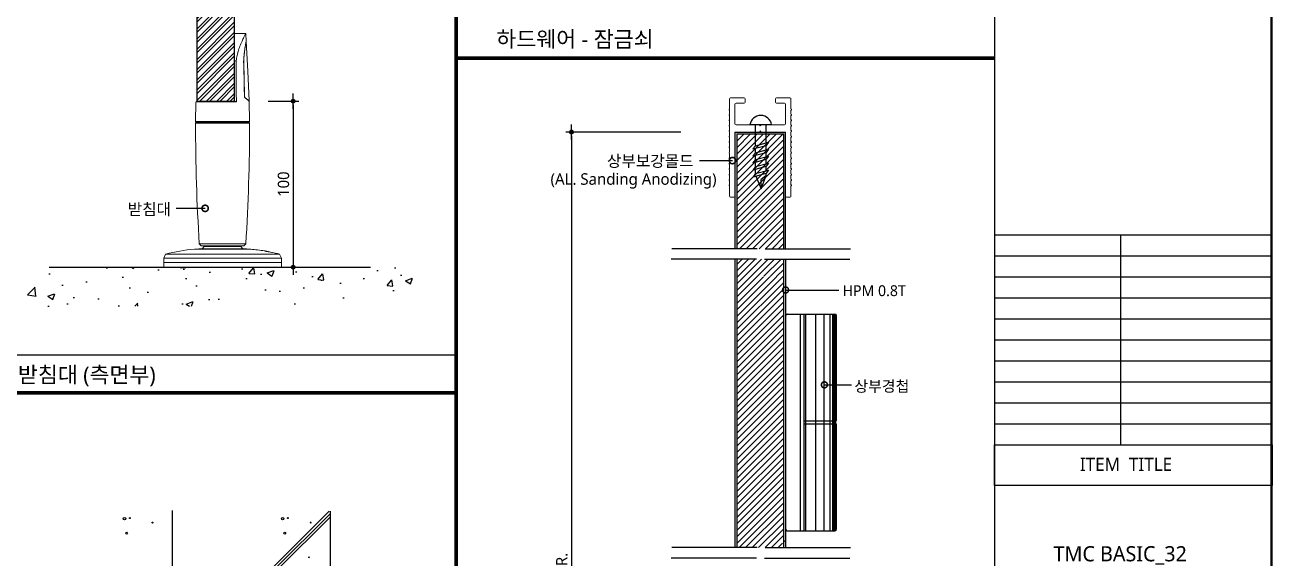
# Model space of a CAD drawing. Extents: x -256 to 8104, y -176 to 5714.
# Drawn here: x 4694 to 7984, y 2333 to 3740 of the extents above; entities that cross this region are included whole.
import ezdxf
from ezdxf.enums import TextEntityAlignment as Align

# ---------------------------------------------------------------- set-up
doc = ezdxf.new("R2010")
doc.units = 0
doc.header["$LTSCALE"] = 30
doc.linetypes.add('CEN', pattern=[62, 60, -1, 0, -1])
doc.linetypes.add('HIDDEN2', pattern=[4.7625, 3.175, -1.5875])
doc.layers.get('0').update_dxf_attribs({"linetype": 'CONTINUOUS'})
doc.layers.get('DEFPOINTS').update_dxf_attribs({"linetype": 'CONTINUOUS'})
for name, color, linetype in [('C', 2, 'CONTINUOUS'), ('curior-0Line', 252, 'CONTINUOUS'), ('DIM', 7, 'CONTINUOUS'), ('FIN', 5, 'CONTINUOUS'), ('HAT', 8, 'CONTINUOUS'), ('TIT', 3, 'CONTINUOUS'), ('기타', 1, 'CONTINUOUS'), ('문자', 3, 'CONTINUOUS'), ('부자재', 4, 'CONTINUOUS'), ('상부보강몰드', 4, 'HIDDEN2'), ('중심선', 1, 'CEN'), ('치수', 1, 'CONTINUOUS'), ('판넬', 2, 'CONTINUOUS'), ('해치', 8, 'CONTINUOUS')]:
    doc.layers.add(name, color=color, linetype=linetype)
doc.styles.add('돋움', font='malgun.ttf')
doc.dimstyles.new('10', dxfattribs={"dimscale": 10, "dimtxt": 3, "dimasz": 1, "dimexe": 1.5, "dimexo": 2, "dimgap": 1, "dimtad": 1, "dimdec": 0, "dimlunit": 6, "dimtxsty": '돋움', "dimblk": 'DIMDOT', "dimcen": -1, "dimdle": 1.5, "dimclrt": 3, "dimazin": 3, "dimtfac": 1, "dimtdec": 0, "dimtix": 1, "dimtmove": 2, "dimatfit": 3, "dimldrblk": 'DIMDOT', "dimarcsym": 0})
pattern_1 = [(45, (110955.914, -6822.053), (-8.55643, 8.55643), [])]

# ---------------------------------------------------------------- blocks, each defined once
blk = doc.blocks.new('DIMDOT')
at = {"linetype": 'Continuous'}
blk.add_line((-2, 0), (2, 0), dxfattribs=at)
for radius in [0.5, 0.25]:
    blk.add_circle((0, 0), radius, dxfattribs=at)
blk = doc.blocks.new('*D871')
at = {"layer": 'DEFPOINTS', "color": 0}
for p in [(124918.1, -3329), (124609.4, -5632.3), (124918.1, -5632.3)]:
    blk.add_point(p, dxfattribs=at)
at = {"layer": 'DIM', "color": 0, "lineweight": -2, "ltscale": 10}
for p, q in [((124898.1, -3329), (124594.4, -3329)), ((124609.4, -3339), (124609.4, -5622.3)), ((124898.1, -5632.3), (124594.4, -5632.3))]:
    blk.add_line(p, q, dxfattribs=at)
at = {"layer": 'DIM', "color": 0, "lineweight": -2, "xscale": 10, "yscale": 10, "zscale": 10}
for p, rotation in [((124609.4, -3329), 90), ((124609.4, -5632.3), 270)]:
    blk.add_blockref('DIMDOT', p, dxfattribs=dict(at, rotation=rotation))
at = {"layer": 'DIM', "color": 3, "insert": (124584.1, -4480.6), "char_height": 30, "attachment_point": 5, "rotation": 90, "style": '돋움'}
blk.add_mtext('VAR.', dxfattribs=at)
blk = doc.blocks.new('A$C13EB2441')
for p, q in [((0.837, 7.375), (0.837, 14.115)), ((0.837, 6.74), (0.837, 0))]:
    blk.add_line(p, q)
blk = doc.blocks.new('_DOTSMALL')
at = {"color": 0, "linetype": 'ByBlock', "const_width": 0.5}
blk.add_lwpolyline([(-0.0625, 0, 1), (0.0625, 0, 1)], format="xyb", close=True, dxfattribs=at)
blk = doc.blocks.new('A$C63EC304E')
at = {"layer": '치수', "color": 1, "xscale": 2.5, "yscale": 2.5, "zscale": 2.5, "rotation": 234.3098741996962}
blk.add_blockref('_DOTSMALL', (0.31, 0.31), dxfattribs=at)
blk = doc.blocks.new('A$C2BC9653E')
at = {"layer": '치수', "xscale": 0.3333333333333333, "yscale": 0.3333333333333333, "zscale": 0.3333333333333333}
blk.add_blockref('A$C63EC304E', (0, 0), dxfattribs=at)
blk = doc.blocks.new('A$C7FC71301')
at = {"layer": '치수', "rotation": 180}
blk.add_blockref('A$C2BC9653E', (0.208, 0.208), dxfattribs=at)
blk = doc.blocks.new('A$C4A20372B')
at = {"layer": '치수'}
blk.add_blockref('A$C7FC71301', (0, 0), dxfattribs=at)
blk = doc.blocks.new('A$C566469F5')
at = {"layer": '치수'}
blk.add_blockref('A$C4A20372B', (0, 0), dxfattribs=at)
blk = doc.blocks.new('A$C7E317CD4')
at = {"layer": '해치', "xscale": 2, "yscale": 2, "zscale": 2}
blk.add_blockref('A$C566469F5', (0, 0), dxfattribs=at)
blk = doc.blocks.new('A$C601D7F27')
at = {"layer": '치수'}
blk.add_blockref('A$C7E317CD4', (0, 0), dxfattribs=at)
blk = doc.blocks.new('A$C38802C08')
at = {"layer": '치수'}
blk.add_blockref('A$C601D7F27', (0, 0), dxfattribs=at)
blk = doc.blocks.new('*D873')
at = {"layer": 'DEFPOINTS', "color": 0}
for p in [(123789.2, -3247.3), (123732.5, -3685.5), (123875.4, -3685.5)]:
    blk.add_point(p, dxfattribs=at)
at = {"layer": 'DIM', "color": 0, "lineweight": -2, "ltscale": 10}
for p, q in [((123809.2, -3247.3), (123890.4, -3247.3)), ((123875.4, -3257.3), (123875.4, -3675.5)), ((123752.5, -3685.5), (123890.4, -3685.5))]:
    blk.add_line(p, q, dxfattribs=at)
at = {"layer": 'DIM', "color": 0, "lineweight": -2, "xscale": 10, "yscale": 10, "zscale": 10}
for p, rotation in [((123875.4, -3247.3), 90), ((123875.4, -3685.5), 270)]:
    blk.add_blockref('DIMDOT', p, dxfattribs=dict(at, rotation=rotation))
at = {"layer": 'DIM', "color": 3, "insert": (123849.8, -3466.4), "char_height": 30, "attachment_point": 5, "rotation": 90, "style": '돋움'}
blk.add_mtext('100', dxfattribs=at)
blk = doc.blocks.new('BASIC_32', base_point=(118473.5, -6786.3))
at = {"layer": 'HAT'}
h = blk.add_hatch(dxfattribs=at)
h.set_pattern_fill('ANSI32', color=256, scale=2, style=0)
h.set_pattern_definition([(45, (110174.84, -7062.227), (-13.470384, 13.470384), []), (45, (110183.82, -7062.227), (-13.470384, 13.470384), [])])
h.paths.add_polyline_path([(123621.3, -3247.4), (123720.8, -3247.4), (123720.8, -2933), (123621.3, -2933)])
at = {"layer": 'HAT', "transparency": 33554687}
h = blk.add_hatch(dxfattribs=at)
h.set_pattern_fill('ANSI31', color=256, scale=3.811219)
h.set_pattern_definition(pattern_1)
h.paths.add_polyline_path([(125099.4, -3636.7), (125120.5, -3636.7), (125169.5, -3636.7), (125169.5, -3333.7), (125045.6, -3333.7), (125045.6, -3636.7)])
at = {"layer": 'HAT'}
h = blk.add_hatch(dxfattribs=at)
h.set_pattern_fill('ANSI31', color=256, scale=3.811219, style=0)
h.set_pattern_definition(pattern_1)
edge = h.paths.add_edge_path()
edge.add_line((125169.5, -3710.8), (125112.9, -3710.8))
edge.add_arc((125110.9, -3710.8), 1.99, -54.3099, 0, ccw=False)
edge.add_arc((125110.9, -3710.8), 1.99, 125.6901, 305.6901, ccw=False)
edge.add_arc((125110.9, -3710.8), 1.99, 0, 125.6901, ccw=False)
edge.add_line((125112.9, -3710.8), (125169.5, -3710.8))
edge.add_line((125169.5, -3710.8), (125169.5, -3664.3))
edge.add_line((125169.5, -3664.3), (125159.7, -3664.3))
edge.add_spline(control_points=[(125157, -3671.8), (125157.9, -3669.3), (125158.8, -3666.8), (125159.7, -3664.3)], knot_values=[0, 0, 0, 0, 0.152076, 0.152076, 0.152076, 0.152076], degree=3, periodic=0)
edge.add_line((125159.7, -3664.3), (125107.5, -3664.3))
edge.add_line((125107.5, -3664.3), (125107.5, -4425.2))
edge.add_line((125107.5, -4425.2), (125161.6, -4425.2))
edge.add_spline(control_points=[(125161.6, -4425.2), (125164.6, -4416.9), (125167.5, -4409.4), (125169.5, -4405.8)], knot_values=[0.152076, 0.152076, 0.152076, 0.152076, 0.673721, 0.673721, 0.673721, 0.673721], degree=3, periodic=0)
edge.add_spline(control_points=[(125171.8, -4425.2), (125172.3, -4415.6), (125173.3, -4401.1), (125170.5, -4403.9), (125169.5, -4405.8)], knot_values=[0.673721, 0.673721, 0.673721, 0.673721, 1.332503, 1.60798, 1.60798, 1.60798, 1.60798], degree=3, periodic=0)
edge.add_line((125169.5, -4405.8), (125169.5, -3710.8))
h.paths.add_polyline_path([(125107.5, -3664.3), (125045.6, -3664.3), (125045.6, -4425.2), (125107.5, -4425.2)])
at = {"layer": '해치'}
h = blk.add_hatch(dxfattribs=at)
h.set_pattern_fill('AR-CONC', color=256, style=0)
h.set_pattern_definition([(50, (121713, -5222.24), (182.185, -15.939), [19.05, -209.55]), (355, (121713, -5222.24), (-35.243, 191.057), [15.24, -167.64]), (100.451, (121728.19, -5223.57), (146.943, 175.117), [16.19, -178.09]), (46.184, (121713, -5171.44), (271.079, -42.042), [28.575, -314.325]), (96.636, (121735.6, -5174.94), (237.404, 247.426), [24.285, -267.135]), (351.184, (121713, -5171.44), (237.405, 247.425), [22.86, -251.46]), (21, (121738.4, -5184.14), (151.615, -102.2655), [19.05, -209.55]), (326, (121738.4, -5184.14), (61.802, 184.188), [15.24, -167.64]), (71.4514, (121751.04, -5192.66), (213.416, 81.923), [16.19, -178.09]), (37.5, (121713.007, -5222.24), (3.0886, 84.555), [0, -165.608, 0, -170.18, 0, -168.275]), (7.5, (121713.01, -5222.24), (66.8197, 100.1806), [0, -97.028, 0, -161.798, 0, -64.135]), (327.5, (121656.365, -5222.24), (135.5906, -5.7287), [0, -63.5, 0, -198.12, 0, -262.89]), (317.5, (121630.96, -5222.24), (148.129, 25.4265), [0, -82.55, 0, -131.572, 0, -186.69])])
h.paths.add_polyline_path([(124192.6, -3788.5), (124192.6, -3685.5), (123142.4, -3685.5), (123142.4, -3788.5)])
at = {"color": 2}
blk.add_line((123231.7, -3685.5), (124079.4, -3685.5), dxfattribs=at)
at = {"color": 8}
blk.add_line((122920.2, -3917), (124305.4, -3917), dxfattribs=at)
blk.add_line((123973.4, -5106.1), (123973.4, -4329.3))
at = {"color": 2}
for points in [[(118472.8, -1247.9), (125725.1, -1247.9), (125725.1, -6786.2), (118472.8, -6786.2)], [(118472.8, -1247.9), (125725.1, -1247.9), (125725.1, -6786.2), (118472.8, -6786.2)], [(118472.8, -1247.9), (126454.7, -1247.9), (126454.7, -6786.2), (118472.8, -6786.2)]]:
    blk.add_lwpolyline(points, close=True, dxfattribs=at)
at = {"color": 8, "const_width": 10}
for points in [[(124305.4, -6786.2), (124305.4, -1247.9)], [(124305.4, -3134.3), (125725.1, -3134.3)], [(118520.9, -4017), (124305.4, -4017)]]:
    blk.add_lwpolyline(points, dxfattribs=at)
at = {"layer": 'C'}
for p, q in [((125045.6, -3333.7), (125045.6, -3636.7)), ((125045.6, -3333.7), (125169.5, -3333.7)), ((125045.6, -3333.7), (125169.5, -3333.7)), ((125045.6, -3333.7), (125169.5, -3333.7)), ((125169.5, -3636.7), (125169.5, -3333.7)), ((125045.6, -3664.3), (125045.6, -4425.2)), ((125169.5, -4425.2), (125169.5, -3664.3))]:
    blk.add_line(p, q, dxfattribs=at)
at = {"layer": 'curior-0Line'}
for p, q in [((125725.1, -1247.9), (125725.1, -6785.4)), ((125725.5, -3600.3), (126457.5, -3600.3)), ((126057.7, -3600.3), (126057.7, -4154.1)), ((125725.5, -3655.7), (126457.5, -3655.7)), ((125725.5, -3711.1), (126457.5, -3711.1)), ((125725.5, -3766.5), (126457.5, -3766.5)), ((125725.5, -3821.8), (126457.5, -3821.8)), ((125725.5, -3877.2), (126457.5, -3877.2)), ((125725.5, -3932.6), (126457.5, -3932.6)), ((125725.5, -3988), (126457.5, -3988)), ((125725.5, -4043.3), (126457.5, -4043.3)), ((125725.5, -4098.7), (126457.5, -4098.7)), ((125725.5, -4154.1), (126457.5, -4154.1))]:
    blk.add_line(p, q, dxfattribs=at)
for points in [[(126457.5, -1247.9), (125725.1, -1247.9), (125725.1, -6786.2), (126457.5, -6786.2)], [(125725.5, -4154.1), (126457.5, -4154.1), (126457.5, -4261.8), (125725.5, -4261.8)]]:
    blk.add_lwpolyline(points, close=True, dxfattribs=at)
at = {"layer": 'FIN', "color": 4, "linetype": 'Continuous', "lineweight": 15}
for p, q in [((123750.1, -3069.3), (123720.8, -3069.3)), ((123720.8, -3069.3), (123720.8, -3141)), ((123751.2, -3089.7), (123750.1, -3069.3)), ((123621.3, -3247.4), (123619, -3249.6)), ((123621.3, -3247.4), (123720.8, -3247.4)), ((123760.2, -3300.8), (123758.9, -3247.3)), ((123620.3, -3303.4), (123757.7, -3303.4)), ((123538.7, -3651.3), (123533.8, -3661.8)), ((123627.7, -3623.6), (123633, -3629)), ((123745, -3629), (123633, -3629)), ((123640.7, -3631.3), (123635.6, -3637.2)), ((123742.5, -3637.2), (123635.6, -3637.2)), ((123640.7, -3629), (123640.7, -3631.3)), ((123640.7, -3631.3), (123737.4, -3631.3)), ((123737.4, -3631.3), (123737.4, -3629)), ((123742.5, -3637.2), (123737.4, -3631.3)), ((123745, -3629), (123750.4, -3623.6)), ((123844.2, -3661.8), (123839.3, -3651.3)), ((123533.8, -3661.8), (123533.8, -3672.8)), ((123533.8, -3672.8), (123533.8, -3685.5)), ((123844.2, -3672.8), (123844.2, -3661.8)), ((123844.2, -3685.5), (123844.2, -3672.8)), ((123533.8, -3685.5), (123844.2, -3685.5))]:
    blk.add_line(p, q, dxfattribs=at)
at = {"layer": 'FIN', "linetype": 'Continuous', "lineweight": 15}
for p, q in [((123725, -3141), (123720.8, -3141)), ((123744.7, -3142.9), (123745, -3142.9)), ((123745.3, -3168.4), (123745.7, -3168.4)), ((123746.4, -3219.2), (123746.7, -3219.2)), ((123725.4, -3249.6), (123619, -3249.6)), ((123746.5, -3234), (123747, -3234)), ((123746.6, -3234.2), (123747, -3234.2)), ((123748.7, -3238.3), (123748.2, -3238.3)), ((123758.4, -3246.9), (123758.9, -3246.9)), ((123617.8, -3300.8), (123760.2, -3300.8)), ((123760.3, -3305.9), (123617.8, -3305.9)), ((123538.7, -3651.3), (123839.3, -3651.3)), ((123763.3, -3638.3), (123614.7, -3638.3)), ((123616.6, -3638.1), (123761.4, -3638.1)), ((123627.7, -3623.6), (123750.4, -3623.6)), ((123844.2, -3661.8), (123533.8, -3661.8)), ((123844.2, -3672.8), (123533.8, -3672.8)), ((123533.8, -3672.8), (123844.2, -3672.8)), ((123546.5, -3686.5), (123546.5, -3685.5)), ((123546.6, -3686.5), (123546.5, -3686.5)), ((123546.6, -3686.5), (123546.6, -3685.5)), ((123557.3, -3686.5), (123546.6, -3686.5)), ((123557.3, -3686.5), (123557.3, -3685.5)), ((123557.4, -3686.5), (123557.3, -3686.5)), ((123557.4, -3686.5), (123557.4, -3685.5)), ((123706.8, -3686.5), (123706.8, -3685.5)), ((123711.9, -3686.5), (123706.8, -3686.5)), ((123711.9, -3686.5), (123711.9, -3685.5)), ((123719, -3686.5), (123719, -3685.5)), ((123719.1, -3686.5), (123719.1, -3685.5)), ((123719.3, -3686.5), (123719.3, -3685.5)), ((123719.8, -3686.5), (123719.8, -3685.5)), ((123722, -3686.5), (123719.8, -3686.5)), ((123722, -3686.5), (123722, -3685.5)), ((123722.8, -3686.5), (123722, -3686.5)), ((123722.8, -3686.5), (123722.8, -3685.5)), ((123723.5, -3686.5), (123722.8, -3686.5)), ((123723.5, -3686.5), (123723.5, -3685.5)), ((123723.8, -3686.5), (123723.5, -3686.5)), ((123723.8, -3686.5), (123723.8, -3685.5)), ((123723.9, -3686.5), (123723.8, -3686.5)), ((123724, -3686.5), (123724, -3685.5)), ((123725.6, -3686.5), (123725.6, -3685.5)), ((123727.5, -3686.5), (123727.5, -3685.5)), ((123727.5, -3686.5), (123727.5, -3685.5)), ((123728.2, -3686.5), (123727.6, -3686.5)), ((123728.2, -3686.5), (123728.2, -3685.5)), ((123728.5, -3686.5), (123728.2, -3686.5)), ((123728.5, -3686.5), (123728.5, -3685.5)), ((123729.3, -3686.5), (123728.5, -3686.5)), ((123729.3, -3686.5), (123729.3, -3685.5)), ((123818.6, -3686.5), (123818.6, -3685.5)), ((123820.4, -3686.5), (123820.4, -3685.5)), ((123824.2, -3686.5), (123824.2, -3685.5)), ((123828.1, -3686.5), (123828.1, -3685.5)), ((123829.8, -3686.5), (123829.8, -3685.5))]:
    blk.add_line(p, q, dxfattribs=at)
at = {"layer": 'FIN', "color": 4, "linetype": 'Continuous', "lineweight": 15, "flags": 128}
for points in [[(123759, -3246.8), (123755.7, -3168.5), (123751.3, -3090.2)], [(123619, -3249.6), (123618.9, -3251.3), (123617.8, -3300.8)]]:
    blk.add_lwpolyline(points, dxfattribs=at)
at = {"layer": 'FIN', "color": 4, "linetype": 'Continuous', "lineweight": 15}
for centre, radius, start, end in [((123620.4, -3300.8), 2.54, 179.2415, 270), ((123620.3, -3305.9), 2.54, 90, 179.3579), ((128658.9, -3308.3), 5041.1, 179.9718, 183.5859), ((118933.1, -3315.1), 4827.1, 356.3354, 0.1097), ((123757.7, -3300.8), 2.54, 270, 0.7585), ((123757.7, -3305.9), 2.54, 0.6421, 90), ((123640.7, -4019), 381.6, 93.8991, 105.5006), ((123616.8, -3639.7), 1.53, 94.7479, 116.6788), ((123640.7, -3927.6), 290.5, 91.0115, 94.7479), ((123737.4, -3927.6), 290.5, 85.2521, 88.9885), ((123761.3, -3639.7), 1.53, 63.3212, 85.2521), ((123737.4, -4019), 381.6, 80.5831, 86.1009), ((123737.4, -4019), 381.6, 74.4994, 78.127)]:
    blk.add_arc(centre, radius, start, end, dxfattribs=at)
at = {"layer": 'FIN', "linetype": 'Continuous', "lineweight": 15}
for points, knots in [([(123725, -3141), (123725.3, -3138.6), (123725.8, -3133.7), (123727.2, -3126.6), (123729, -3119.5), (123731.2, -3112.5), (123733.6, -3105.7), (123736.3, -3099), (123739, -3092.6), (123741.7, -3086.6), (123744.2, -3081.1), (123746.4, -3076.7), (123748.1, -3073.1), (123749.3, -3070.9), (123750, -3069.5), (123750, -3069.4), (123750.1, -3069.3)], [0, 0, 0, 0, 0.0728557, 0.145726, 0.2204904, 0.2952636, 0.3731809, 0.4510923, 0.5310454, 0.610964, 0.6872809, 0.764789, 0.8294418, 0.895744, 0.9479363, 1, 1, 1, 1]), ([(123751.3, -3089.7), (123751.3, -3089.7), (123751.3, -3089.5), (123751.1, -3090.5), (123750.8, -3092.3), (123750.3, -3095), (123749.6, -3099), (123748.7, -3104.1), (123747.8, -3109.5), (123746.7, -3116.7), (123745.7, -3125), (123744.9, -3134.5), (123744.8, -3140.1), (123744.7, -3142.9)], [0, 0, 0, 0, 0.009684, 0.084411, 0.139342, 0.19575, 0.292674, 0.392034, 0.480465, 0.568929, 0.750269, 0.874667, 1, 1, 1, 1]), ([(123751.3, -3090.2), (123751.3, -3090.3), (123751.3, -3090.5), (123751, -3092), (123750.6, -3094.2), (123750, -3097.4), (123749.3, -3101.6), (123748.5, -3106), (123747.6, -3112.2), (123746.4, -3120.6), (123745.4, -3131.4), (123745.1, -3139.1), (123745, -3142.9)], [0, 0, 0, 0, 0.065081, 0.114014, 0.164283, 0.248685, 0.335215, 0.413903, 0.492623, 0.653874, 0.825661, 1, 1, 1, 1]), ([(123725.4, -3249.6), (123725.4, -3248.8), (123725.4, -3230.4), (123725.2, -3194.2), (123725.1, -3158.7), (123725, -3141)], [0, 0, 0, 0, 0.020119, 0.51001, 1, 1, 1, 1]), ([(123744.7, -3142.9), (123745, -3153.2), (123745.5, -3174), (123746.1, -3204.4), (123746.5, -3224.5), (123746.6, -3234)], [0, 0, 0, 0, 0.338608, 0.686805, 1, 1, 1, 1]), ([(123745, -3142.9), (123745.1, -3147.2), (123745.3, -3153.5), (123745.5, -3162), (123745.6, -3166.2), (123745.7, -3168.4)], [0, 0, 0, 0, 0.499998, 0.749999, 1, 1, 1, 1]), ([(123745.7, -3168.4), (123745.8, -3172.6), (123746, -3181.1), (123746.3, -3198), (123746.6, -3210.8), (123746.7, -3219.2)], [0, 0, 0, 0, 0.250195, 0.500389, 1, 1, 1, 1]), ([(123748.6, -3238.8), (123748.3, -3238.4), (123747.6, -3237.8), (123746.9, -3236.2), (123746.7, -3234.9), (123746.6, -3234.2), (123746.6, -3234)], [0, 0, 0, 0, 0.3337457, 0.6692692, 0.9101086, 1, 1, 1, 1]), ([(123747, -3234.2), (123747, -3234.7), (123747.1, -3235.6), (123747.6, -3236.8), (123748.1, -3237.8), (123748.6, -3238.1), (123748.7, -3238.3)], [0, 0, 0, 0, 0.257997, 0.515126, 0.793816, 1, 1, 1, 1]), ([(123748.6, -3238.8), (123749.9, -3239.8), (123752.5, -3241.9), (123755.7, -3244.6), (123757.7, -3246.3), (123758.7, -3247.1), (123759.1, -3247.4), (123758.9, -3247.3), (123758.9, -3247.3)], [0, 0, 0, 0, 0.2109513, 0.4254062, 0.683951, 0.8181289, 0.9522979, 1, 1, 1, 1]), ([(123748.7, -3238.3), (123750.2, -3239.5), (123753.3, -3242), (123756.5, -3244.8), (123758.6, -3246.6), (123758.8, -3246.7), (123758.9, -3246.8)], [0, 0, 0, 0, 0.25138, 0.508909, 0.760628, 1, 1, 1, 1]), ([(123719.3, -3686.5), (123719.2, -3686.5), (123719.1, -3686.5), (123719.1, -3686.5), (123719.1, -3686.5)], [0, 0, 0, 0, 0.557964, 1, 1, 1, 1]), ([(123719.8, -3686.5), (123719.7, -3686.5), (123719.5, -3686.5), (123719.3, -3686.5), (123719.3, -3686.5)], [0, 0, 0, 0, 0.561741, 1, 1, 1, 1]), ([(123725.6, -3686.5), (123725.3, -3686.5), (123724.7, -3686.5), (123724.2, -3686.5), (123724, -3686.5)], [0, 0, 0, 0, 0.560188, 1, 1, 1, 1]), ([(123727.5, -3686.5), (123727.1, -3686.5), (123726.5, -3686.5), (123725.8, -3686.5), (123725.6, -3686.5)], [0, 0, 0, 0, 0.559958, 1, 1, 1, 1]), ([(123820.4, -3686.5), (123819.8, -3686.5), (123818.8, -3686.5), (123818.7, -3686.5), (123818.6, -3686.5)], [0, 0, 0, 0, 0.558554, 1, 1, 1, 1]), ([(123821.9, -3686.5), (123821.3, -3686.5), (123820.4, -3686.5), (123819.7, -3686.5), (123819.4, -3686.5)], [0, 0, 0, 0, 0.558511, 1, 1, 1, 1]), ([(123824.2, -3686.5), (123823.5, -3686.5), (123822.1, -3686.5), (123820.9, -3686.5), (123820.4, -3686.5)], [0, 0, 0, 0, 0.559859, 1, 1, 1, 1]), ([(123828.1, -3686.5), (123827.4, -3686.5), (123826.2, -3686.5), (123824.9, -3686.5), (123824.2, -3686.5)], [0, 0, 0, 0, 0.558977, 1, 1, 1, 1]), ([(123829.8, -3686.5), (123829.8, -3686.5), (123829.6, -3686.5), (123828.6, -3686.5), (123828.1, -3686.5)], [0, 0, 0, 0, 0.559094, 1, 1, 1, 1])]:
    blk.add_open_spline(points, degree=3, knots=knots, dxfattribs=at)
at = {"layer": 'FIN', "color": 4, "linetype": 'Continuous', "lineweight": 15}
for points, knots in [([(123720.8, -3141), (123720.8, -3147.2), (123720.8, -3159.3), (123720.8, -3177.1), (123720.8, -3194.7), (123720.8, -3212.3), (123720.8, -3230.1), (123720.8, -3241.7), (123720.8, -3247.4)], [0, 0, 0, 0, 0.175429, 0.342116, 0.500062, 0.672632, 0.839276, 1, 1, 1, 1]), ([(123799.8, -3642.6), (123799.8, -3642.5), (123799.7, -3642.5), (123799.9, -3642.6), (123800.1, -3642.6), (123800.2, -3642.6)], [0, 0, 0, 0, 0.110152, 0.664814, 1, 1, 1, 1]), ([(123800.2, -3642.6), (123800.4, -3642.7), (123800.8, -3642.7), (123801.6, -3642.9), (123802.4, -3643), (123803.2, -3643.1), (123803.6, -3643.2), (123803.7, -3643.2)], [0, 0, 0, 0, 0.2159727, 0.4318558, 0.6498983, 0.8698049, 1, 1, 1, 1]), ([(123806.7, -3643.9), (123806.1, -3643.8), (123805.1, -3643.6), (123804.1, -3643.4), (123803.7, -3643.3)], [0, 0, 0, 0, 0.585266, 1, 1, 1, 1]), ([(123803.7, -3643.3), (123803.7, -3643.4), (123803.7, -3643.4), (123803.7, -3643.6), (123803.7, -3643.6)], [0, 0, 0, 0, 0.495973, 1, 1, 1, 1]), ([(123803.7, -3643.6), (123804.1, -3643.7), (123805.1, -3643.9), (123806.1, -3644.1), (123806.7, -3644.2)], [0, 0, 0, 0, 0.405872, 1, 1, 1, 1]), ([(123818.9, -3646.5), (123816.8, -3646), (123812.7, -3645.1), (123808.6, -3644.3), (123806.7, -3644)], [0, 0, 0, 0, 0.528575, 1, 1, 1, 1]), ([(123806.7, -3644.2), (123806.7, -3644.2), (123806.7, -3644.1), (123806.7, -3644.1), (123806.7, -3644.1)], [0, 0, 0, 0, 0.517301, 1, 1, 1, 1]), ([(123806.7, -3644.1), (123808.6, -3644.4), (123812.7, -3645.2), (123816.8, -3646.1), (123818.9, -3646.5)], [0, 0, 0, 0, 0.470682, 1, 1, 1, 1]), ([(123818.9, -3646.5), (123818.9, -3646.5), (123818.9, -3646.5), (123818.9, -3646.5), (123818.9, -3646.5)], [0, 0, 0, 0, 0.529757, 1, 1, 1, 1])]:
    blk.add_open_spline(points, degree=3, knots=knots, dxfattribs=at)
at = {"layer": 'FIN', "linetype": 'Continuous', "lineweight": 15}
for points in [[(123746.7, -3219.2), (123747, -3234)], [(123720.8, -3247.4), (123725.4, -3249.6)], [(123747, -3234), (123747, -3234.2)], [(123719.7, -3686.5), (123719.5, -3686.5)]]:
    blk.add_open_spline(points, degree=1, dxfattribs=at)
at = {"layer": 'FIN', "color": 4, "linetype": 'Continuous', "lineweight": 15}
for points in [[(123800.2, -3642.6), (123799.9, -3642.6)], [(123803.7, -3643.3), (123806.9, -3643.9)], [(123806.7, -3643.8), (123806.9, -3643.8)]]:
    blk.add_open_spline(points, degree=1, dxfattribs=at)
at = {"layer": '기타', "color": 1}
for p, q in [((125094.6, -3365.1), (125094.6, -3309.9)), ((125123.2, -3357.5), (125123.2, -3309.9)), ((125088.2, -3373.4), (125123.2, -3364.1)), ((125094.5, -3365.1), (125088.2, -3373.4)), ((125088.3, -3391.8), (125123.3, -3382.5)), ((125094.5, -3383.5), (125088.3, -3391.8)), ((125094.5, -3365.1), (125129.5, -3355.8)), ((125094.5, -3383.5), (125129.5, -3374.2)), ((125094.6, -3383.4), (125094.6, -3371.7)), ((125129.5, -3355.8), (125123.2, -3364.1)), ((125123.2, -3375.8), (125123.2, -3364.1)), ((125123.2, -3394.2), (125123.2, -3382.5)), ((125129.5, -3374.2), (125123.3, -3382.5)), ((125088.3, -3410.1), (125123.3, -3400.8)), ((125094.6, -3401.8), (125088.3, -3410.1)), ((125088.4, -3428.5), (125123.4, -3419.2)), ((125094.6, -3420.1), (125088.4, -3428.5)), ((125094.6, -3401.8), (125094.6, -3390.1)), ((125094.6, -3401.8), (125129.5, -3392.5)), ((125094.6, -3420.1), (125094.6, -3408.4)), ((125094.6, -3420.1), (125129.6, -3410.8)), ((125123.2, -3412.5), (125123.2, -3400.8)), ((125123.2, -3430.9), (125123.2, -3419.2)), ((125129.5, -3392.5), (125123.3, -3400.8)), ((125129.6, -3410.8), (125123.4, -3419.2)), ((125088.4, -3446.8), (125123.4, -3437.5)), ((125094.6, -3438.5), (125088.4, -3446.8)), ((125094.6, -3438.5), (125094.6, -3426.8)), ((125094.6, -3438.5), (125129.6, -3429.2)), ((125095.4, -3445), (125109.9, -3478.6)), ((125123.2, -3443.8), (125109, -3455.1)), ((125109.9, -3478.6), (125123.2, -3443.8)), ((125123.2, -3443.8), (125123.2, -3437.6)), ((125129.6, -3429.2), (125123.4, -3437.5)), ((125109, -3455.1), (125109.9, -3478.6))]:
    blk.add_line(p, q, dxfattribs=at)
blk.add_arc((125108.9, -3314.1), 28.9, 8.3784, 171.6216, dxfattribs=at)
at = {"layer": '부자재'}
for p, q in [((125174.2, -3812.9), (125174.2, -4377)), ((125178.1, -3809.1), (125303.8, -3809.1)), ((125212.4, -3809.1), (125212.4, -4380.8)), ((125222, -3809.1), (125222, -4380.8)), ((125307.6, -3812.9), (125307.6, -4091.2)), ((125222, -4091.2), (125307.6, -4091.2)), ((125222, -4098.8), (125307.6, -4098.8)), ((125306.4, -4091.2), (125306.4, -4098.8)), ((125307.6, -4098.8), (125307.6, -4377)), ((125178.1, -4380.8), (125303.8, -4380.8))]:
    blk.add_line(p, q, dxfattribs=at)
for centre, start, end in [((125178.1, -3812.9), 90, 180), ((125303.8, -3812.9), 0, 90), ((125178.1, -4377), 180, 270), ((125303.8, -4377), 270, 0)]:
    blk.add_arc(centre, 3.81, start, end, dxfattribs=at)
at = {"layer": '상부보강몰드', "linetype": 'Continuous', "lineweight": 15}
for p, q in [((125026.6, -3241.4), (125026.6, -3267.3)), ((125029.4, -3238.5), (125064.7, -3238.5)), ((125040.8, -3307.1), (125040.8, -3255.7)), ((125043.7, -3252.8), (125064.7, -3252.8)), ((125067.5, -3241.4), (125067.5, -3250)), ((125147.6, -3241.4), (125147.6, -3250)), ((125185.7, -3238.5), (125150.4, -3238.5)), ((125171.4, -3252.8), (125150.4, -3252.8)), ((125174.2, -3307.1), (125174.2, -3255.7)), ((125188.5, -3241.4), (125188.5, -3267.3)), ((125026.6, -3271.6), (125026.6, -3281.6)), ((125026.6, -3271.6), (125026.6, -3281.6)), ((125026.6, -3285.9), (125026.6, -3295.9)), ((125026.6, -3285.9), (125026.6, -3295.9)), ((125188.5, -3271.6), (125188.5, -3281.6)), ((125188.5, -3271.6), (125188.5, -3281.6)), ((125188.5, -3285.9), (125188.5, -3295.9)), ((125188.5, -3285.9), (125188.5, -3295.9)), ((125026.6, -3300.2), (125026.6, -3310.2)), ((125026.6, -3300.2), (125026.6, -3310.2)), ((125026.6, -3314.5), (125026.6, -3324.4)), ((125026.6, -3314.5), (125026.6, -3324.4)), ((125105.2, -3309.9), (125043.7, -3309.9)), ((125107.5, -3312.8), (125105.2, -3309.9)), ((125109.9, -3309.9), (125107.5, -3312.8)), ((125109.9, -3309.9), (125171.4, -3309.9)), ((125188.5, -3300.2), (125188.5, -3310.2)), ((125188.5, -3300.2), (125188.5, -3310.2)), ((125188.5, -3314.5), (125188.5, -3324.4)), ((125188.5, -3314.5), (125188.5, -3324.4)), ((125026.6, -3328.8), (125026.6, -3338.7)), ((125026.6, -3328.8), (125026.6, -3338.7)), ((125026.6, -3343.1), (125026.6, -3353)), ((125026.6, -3343.1), (125026.6, -3353)), ((125040.8, -3329), (125040.8, -3497.6)), ((125040.8, -3329), (125105.2, -3329)), ((125105.2, -3329), (125107.5, -3326.1)), ((125107.5, -3326.1), (125109.9, -3329)), ((125174.2, -3329), (125109.9, -3329)), ((125174.2, -3329), (125174.2, -3497.6)), ((125188.5, -3328.8), (125188.5, -3338.7)), ((125188.5, -3328.8), (125188.5, -3338.7)), ((125188.5, -3343.1), (125188.5, -3353)), ((125188.5, -3343.1), (125188.5, -3353)), ((125026.6, -3367.3), (125026.6, -3357.4)), ((125026.6, -3371.7), (125026.6, -3381.6)), ((125026.6, -3395.9), (125026.6, -3386)), ((125188.5, -3367.3), (125188.5, -3357.4)), ((125188.5, -3371.7), (125188.5, -3381.6)), ((125188.5, -3395.9), (125188.5, -3386)), ((125026.6, -3410.2), (125026.6, -3400.3)), ((125026.6, -3424.5), (125026.6, -3414.6)), ((125188.5, -3410.2), (125188.5, -3400.3)), ((125188.5, -3424.5), (125188.5, -3414.6)), ((125026.6, -3438.8), (125026.6, -3428.9)), ((125026.6, -3453.1), (125026.6, -3443.1)), ((125188.5, -3438.8), (125188.5, -3428.9)), ((125188.5, -3453.1), (125188.5, -3443.1)), ((125026.6, -3467.4), (125026.6, -3457.4)), ((125026.6, -3497.6), (125026.6, -3471.7)), ((125188.5, -3467.4), (125188.5, -3457.4)), ((125188.5, -3497.6), (125188.5, -3471.7)), ((125029.4, -3500.5), (125038, -3500.5)), ((125185.7, -3500.5), (125177.1, -3500.5))]:
    blk.add_line(p, q, dxfattribs=at)
for centre, radius, start, end in [((125029.4, -3241.4), 2.86, 90, 180), ((125029.4, -3241.4), 2.86, 90, 180), ((125043.7, -3255.7), 2.86, 90, 180), ((125064.7, -3241.4), 2.86, 0, 90), ((125064.7, -3250), 2.86, 270, 0), ((125150.4, -3241.4), 2.86, 90, 180), ((125150.4, -3250), 2.86, 180, 270), ((125171.4, -3255.7), 2.86, 0, 90), ((125185.7, -3241.4), 2.86, 0, 90), ((125185.7, -3241.4), 2.86, 0, 90), ((125026.6, -3269.5), 1.43, 113.5782, 246.4218), ((125026.6, -3269.5), 1.43, 113.5782, 246.4218), ((125026.6, -3269.5), 1.43, 113.5782, 246.4218), ((125026.6, -3269.5), 1.43, 113.5782, 246.4218), ((125026.6, -3283.8), 1.43, 113.5782, 246.4218), ((125026.6, -3283.8), 1.43, 113.5782, 246.4218), ((125026.6, -3283.8), 1.43, 113.5782, 246.4218), ((125026.6, -3283.8), 1.43, 113.5782, 246.4218), ((125025.6, -3267.3), 0.953, 293.5782, 0), ((125025.6, -3267.3), 0.953, 293.5782, 0), ((125025.6, -3267.3), 0.953, 293.5782, 0), ((125025.6, -3267.3), 0.953, 293.5782, 0), ((125025.6, -3271.6), 0.953, 0, 66.4218), ((125025.6, -3271.6), 0.953, 0, 66.4218), ((125025.6, -3271.6), 0.953, 0, 66.4218), ((125025.6, -3271.6), 0.953, 0, 66.4218), ((125025.6, -3281.6), 0.953, 293.5782, 0), ((125025.6, -3281.6), 0.953, 293.5782, 0), ((125025.6, -3281.6), 0.953, 293.5782, 0), ((125025.6, -3281.6), 0.953, 293.5782, 0), ((125025.6, -3285.9), 0.953, 0, 66.4218), ((125025.6, -3285.9), 0.953, 0, 66.4218), ((125025.6, -3285.9), 0.953, 0, 66.4218), ((125025.6, -3285.9), 0.953, 0, 66.4218), ((125189.5, -3267.3), 0.953, 180, 246.4218), ((125189.5, -3267.3), 0.953, 180, 246.4218), ((125189.5, -3267.3), 0.953, 180, 246.4218), ((125189.5, -3267.3), 0.953, 180, 246.4218), ((125189.5, -3271.6), 0.953, 113.5782, 180), ((125189.5, -3271.6), 0.953, 113.5782, 180), ((125189.5, -3271.6), 0.953, 113.5782, 180), ((125189.5, -3271.6), 0.953, 113.5782, 180), ((125189.5, -3281.6), 0.953, 180, 246.4218), ((125189.5, -3281.6), 0.953, 180, 246.4218), ((125189.5, -3281.6), 0.953, 180, 246.4218), ((125189.5, -3281.6), 0.953, 180, 246.4218), ((125189.5, -3285.9), 0.953, 113.5782, 180), ((125189.5, -3285.9), 0.953, 113.5782, 180), ((125189.5, -3285.9), 0.953, 113.5782, 180), ((125189.5, -3285.9), 0.953, 113.5782, 180), ((125188.5, -3269.5), 1.43, 293.5782, 66.4218), ((125188.5, -3269.5), 1.43, 293.5782, 66.4218), ((125188.5, -3269.5), 1.43, 293.5782, 66.4218), ((125188.5, -3269.5), 1.43, 293.5782, 66.4218), ((125188.5, -3283.8), 1.43, 293.5782, 66.4218), ((125188.5, -3283.8), 1.43, 293.5782, 66.4218), ((125188.5, -3283.8), 1.43, 293.5782, 66.4218), ((125188.5, -3283.8), 1.43, 293.5782, 66.4218), ((125026.6, -3298), 1.43, 113.5782, 246.4218), ((125026.6, -3298), 1.43, 113.5782, 246.4218), ((125026.6, -3298), 1.43, 113.5782, 246.4218), ((125026.6, -3298), 1.43, 113.5782, 246.4218), ((125026.6, -3312.3), 1.43, 113.5782, 246.4218), ((125026.6, -3312.3), 1.43, 113.5782, 246.4218), ((125026.6, -3312.3), 1.43, 113.5782, 246.4218), ((125026.6, -3312.3), 1.43, 113.5782, 246.4218), ((125025.6, -3295.9), 0.953, 293.5782, 0), ((125025.6, -3295.9), 0.953, 293.5782, 0), ((125025.6, -3295.9), 0.953, 293.5782, 0), ((125025.6, -3295.9), 0.953, 293.5782, 0), ((125025.6, -3300.2), 0.953, 0, 66.4218), ((125025.6, -3300.2), 0.953, 0, 66.4218), ((125025.6, -3300.2), 0.953, 0, 66.4218), ((125025.6, -3300.2), 0.953, 0, 66.4218), ((125025.6, -3310.2), 0.953, 293.5782, 0), ((125025.6, -3310.2), 0.953, 293.5782, 0), ((125025.6, -3310.2), 0.953, 293.5782, 0), ((125025.6, -3310.2), 0.953, 293.5782, 0), ((125025.6, -3314.5), 0.953, 0, 66.4218), ((125025.6, -3314.5), 0.953, 0, 66.4218), ((125025.6, -3314.5), 0.953, 0, 66.4218), ((125025.6, -3314.5), 0.953, 0, 66.4218), ((125043.7, -3307.1), 2.86, 180, 270), ((125171.4, -3307.1), 2.86, 270, 0), ((125189.5, -3295.9), 0.953, 180, 246.4218), ((125189.5, -3295.9), 0.953, 180, 246.4218), ((125189.5, -3295.9), 0.953, 180, 246.4218), ((125189.5, -3295.9), 0.953, 180, 246.4218), ((125189.5, -3300.2), 0.953, 113.5782, 180), ((125189.5, -3300.2), 0.953, 113.5782, 180), ((125189.5, -3300.2), 0.953, 113.5782, 180), ((125189.5, -3300.2), 0.953, 113.5782, 180), ((125189.5, -3310.2), 0.953, 180, 246.4218), ((125189.5, -3310.2), 0.953, 180, 246.4218), ((125189.5, -3310.2), 0.953, 180, 246.4218), ((125189.5, -3310.2), 0.953, 180, 246.4218), ((125189.5, -3314.5), 0.953, 113.5782, 180), ((125189.5, -3314.5), 0.953, 113.5782, 180), ((125189.5, -3314.5), 0.953, 113.5782, 180), ((125189.5, -3314.5), 0.953, 113.5782, 180), ((125188.5, -3298), 1.43, 293.5782, 66.4218), ((125188.5, -3298), 1.43, 293.5782, 66.4218), ((125188.5, -3298), 1.43, 293.5782, 66.4218), ((125188.5, -3298), 1.43, 293.5782, 66.4218), ((125188.5, -3312.3), 1.43, 293.5782, 66.4218), ((125188.5, -3312.3), 1.43, 293.5782, 66.4218), ((125188.5, -3312.3), 1.43, 293.5782, 66.4218), ((125188.5, -3312.3), 1.43, 293.5782, 66.4218), ((125026.6, -3326.6), 1.43, 113.5782, 246.4218), ((125026.6, -3326.6), 1.43, 113.5782, 246.4218), ((125026.6, -3326.6), 1.43, 113.5782, 246.4218), ((125026.6, -3326.6), 1.43, 113.5782, 246.4218), ((125026.6, -3340.9), 1.43, 113.5782, 246.4218), ((125026.6, -3340.9), 1.43, 113.5782, 246.4218), ((125026.6, -3340.9), 1.43, 113.5782, 246.4218), ((125026.6, -3340.9), 1.43, 113.5782, 246.4218), ((125026.6, -3355.2), 1.43, 113.5782, 246.4218), ((125026.6, -3355.2), 1.43, 113.5782, 246.4218), ((125025.6, -3324.4), 0.953, 293.5782, 0), ((125025.6, -3324.4), 0.953, 293.5782, 0), ((125025.6, -3324.4), 0.953, 293.5782, 0), ((125025.6, -3324.4), 0.953, 293.5782, 0), ((125025.6, -3328.8), 0.953, 0, 66.4218), ((125025.6, -3328.8), 0.953, 0, 66.4218), ((125025.6, -3328.8), 0.953, 0, 66.4218), ((125025.6, -3328.8), 0.953, 0, 66.4218), ((125025.6, -3338.7), 0.953, 293.5782, 0), ((125025.6, -3338.7), 0.953, 293.5782, 0), ((125025.6, -3338.7), 0.953, 293.5782, 0), ((125025.6, -3338.7), 0.953, 293.5782, 0), ((125025.6, -3343.1), 0.953, 0, 66.4218), ((125025.6, -3343.1), 0.953, 0, 66.4218), ((125025.6, -3343.1), 0.953, 0, 66.4218), ((125025.6, -3343.1), 0.953, 0, 66.4218), ((125025.6, -3353), 0.953, 293.5782, 0), ((125025.6, -3353), 0.953, 293.5782, 0), ((125189.5, -3324.4), 0.953, 180, 246.4218), ((125189.5, -3324.4), 0.953, 180, 246.4218), ((125189.5, -3324.4), 0.953, 180, 246.4218), ((125189.5, -3324.4), 0.953, 180, 246.4218), ((125189.5, -3328.8), 0.953, 113.5782, 180), ((125189.5, -3328.8), 0.953, 113.5782, 180), ((125189.5, -3328.8), 0.953, 113.5782, 180), ((125189.5, -3328.8), 0.953, 113.5782, 180), ((125189.5, -3338.7), 0.953, 180, 246.4218), ((125189.5, -3338.7), 0.953, 180, 246.4218), ((125189.5, -3338.7), 0.953, 180, 246.4218), ((125189.5, -3338.7), 0.953, 180, 246.4218), ((125189.5, -3343.1), 0.953, 113.5782, 180), ((125189.5, -3343.1), 0.953, 113.5782, 180), ((125189.5, -3343.1), 0.953, 113.5782, 180), ((125189.5, -3343.1), 0.953, 113.5782, 180), ((125189.5, -3353), 0.953, 180, 246.4218), ((125189.5, -3353), 0.953, 180, 246.4218), ((125188.5, -3326.6), 1.43, 293.5782, 66.4218), ((125188.5, -3326.6), 1.43, 293.5782, 66.4218), ((125188.5, -3326.6), 1.43, 293.5782, 66.4218), ((125188.5, -3326.6), 1.43, 293.5782, 66.4218), ((125188.5, -3340.9), 1.43, 293.5782, 66.4218), ((125188.5, -3340.9), 1.43, 293.5782, 66.4218), ((125188.5, -3340.9), 1.43, 293.5782, 66.4218), ((125188.5, -3340.9), 1.43, 293.5782, 66.4218), ((125188.5, -3355.2), 1.43, 293.5782, 66.4218), ((125188.5, -3355.2), 1.43, 293.5782, 66.4218), ((125026.6, -3369.5), 1.43, 113.5782, 246.4218), ((125026.6, -3369.5), 1.43, 113.5782, 246.4218), ((125026.6, -3383.8), 1.43, 113.5782, 246.4218), ((125025.6, -3357.4), 0.953, 0, 66.4218), ((125025.6, -3357.4), 0.953, 0, 66.4218), ((125025.6, -3367.3), 0.953, 293.5782, 0), ((125025.6, -3367.3), 0.953, 293.5782, 0), ((125025.6, -3371.7), 0.953, 0, 66.4218), ((125025.6, -3371.7), 0.953, 0, 66.4218), ((125025.6, -3381.6), 0.953, 293.5782, 0), ((125025.6, -3386), 0.953, 0, 66.4218), ((125189.5, -3357.4), 0.953, 113.5782, 180), ((125189.5, -3357.4), 0.953, 113.5782, 180), ((125189.5, -3367.3), 0.953, 180, 246.4218), ((125189.5, -3367.3), 0.953, 180, 246.4218), ((125189.5, -3371.7), 0.953, 113.5782, 180), ((125189.5, -3371.7), 0.953, 113.5782, 180), ((125189.5, -3381.6), 0.953, 180, 246.4218), ((125189.5, -3386), 0.953, 113.5782, 180), ((125188.5, -3369.5), 1.43, 293.5782, 66.4218), ((125188.5, -3369.5), 1.43, 293.5782, 66.4218), ((125188.5, -3383.8), 1.43, 293.5782, 66.4218), ((125026.6, -3398.1), 1.43, 113.5782, 246.4218), ((125026.6, -3398.1), 1.43, 113.5782, 246.4218), ((125026.6, -3412.4), 1.43, 113.5782, 246.4218), ((125026.6, -3412.4), 1.43, 113.5782, 246.4218), ((125025.6, -3395.9), 0.953, 293.5782, 0), ((125025.6, -3395.9), 0.953, 293.5782, 0), ((125025.6, -3400.3), 0.953, 0, 66.4218), ((125025.6, -3400.3), 0.953, 0, 66.4218), ((125025.6, -3410.2), 0.953, 293.5782, 0), ((125025.6, -3410.2), 0.953, 293.5782, 0), ((125025.6, -3414.6), 0.953, 0, 66.4218), ((125025.6, -3414.6), 0.953, 0, 66.4218), ((125189.5, -3395.9), 0.953, 180, 246.4218), ((125189.5, -3395.9), 0.953, 180, 246.4218), ((125189.5, -3400.3), 0.953, 113.5782, 180), ((125189.5, -3400.3), 0.953, 113.5782, 180), ((125189.5, -3410.2), 0.953, 180, 246.4218), ((125189.5, -3410.2), 0.953, 180, 246.4218), ((125189.5, -3414.6), 0.953, 113.5782, 180), ((125189.5, -3414.6), 0.953, 113.5782, 180), ((125188.5, -3398.1), 1.43, 293.5782, 66.4218), ((125188.5, -3398.1), 1.43, 293.5782, 66.4218), ((125188.5, -3412.4), 1.43, 293.5782, 66.4218), ((125188.5, -3412.4), 1.43, 293.5782, 66.4218), ((125026.6, -3426.7), 1.43, 113.5782, 246.4218), ((125026.6, -3426.7), 1.43, 113.5782, 246.4218), ((125026.6, -3441), 1.43, 113.5782, 246.4218), ((125026.6, -3441), 1.43, 113.5782, 246.4218), ((125026.6, -3455.3), 1.43, 113.5782, 246.4218), ((125026.6, -3455.3), 1.43, 113.5782, 246.4218), ((125025.6, -3424.5), 0.953, 293.5782, 0), ((125025.6, -3424.5), 0.953, 293.5782, 0), ((125025.6, -3428.9), 0.953, 0, 66.4218), ((125025.6, -3428.9), 0.953, 0, 66.4218), ((125025.6, -3438.8), 0.953, 293.5782, 0), ((125025.6, -3438.8), 0.953, 293.5782, 0), ((125025.6, -3443.1), 0.953, 0, 66.4218), ((125025.6, -3443.1), 0.953, 0, 66.4218), ((125025.6, -3453.1), 0.953, 293.5782, 0), ((125025.6, -3453.1), 0.953, 293.5782, 0), ((125189.5, -3424.5), 0.953, 180, 246.4218), ((125189.5, -3424.5), 0.953, 180, 246.4218), ((125189.5, -3428.9), 0.953, 113.5782, 180), ((125189.5, -3428.9), 0.953, 113.5782, 180), ((125189.5, -3438.8), 0.953, 180, 246.4218), ((125189.5, -3438.8), 0.953, 180, 246.4218), ((125189.5, -3443.1), 0.953, 113.5782, 180), ((125189.5, -3443.1), 0.953, 113.5782, 180), ((125189.5, -3453.1), 0.953, 180, 246.4218), ((125189.5, -3453.1), 0.953, 180, 246.4218), ((125188.5, -3426.7), 1.43, 293.5782, 66.4218), ((125188.5, -3426.7), 1.43, 293.5782, 66.4218), ((125188.5, -3441), 1.43, 293.5782, 66.4218), ((125188.5, -3441), 1.43, 293.5782, 66.4218), ((125188.5, -3455.3), 1.43, 293.5782, 66.4218), ((125188.5, -3455.3), 1.43, 293.5782, 66.4218), ((125026.6, -3469.5), 1.43, 113.5782, 246.4218), ((125026.6, -3469.5), 1.43, 113.5782, 246.4218), ((125025.6, -3457.4), 0.953, 0, 66.4218), ((125025.6, -3457.4), 0.953, 0, 66.4218), ((125025.6, -3467.4), 0.953, 293.5782, 0), ((125025.6, -3467.4), 0.953, 293.5782, 0), ((125025.6, -3471.7), 0.953, 0, 66.4218), ((125025.6, -3471.7), 0.953, 0, 66.4218), ((125189.5, -3457.4), 0.953, 113.5782, 180), ((125189.5, -3457.4), 0.953, 113.5782, 180), ((125189.5, -3467.4), 0.953, 180, 246.4218), ((125189.5, -3467.4), 0.953, 180, 246.4218), ((125189.5, -3471.7), 0.953, 113.5782, 180), ((125189.5, -3471.7), 0.953, 113.5782, 180), ((125188.5, -3469.5), 1.43, 293.5782, 66.4218), ((125188.5, -3469.5), 1.43, 293.5782, 66.4218), ((125029.4, -3497.6), 2.86, 180, 270), ((125038, -3497.6), 2.86, 270, 0), ((125177.1, -3497.6), 2.86, 180, 270), ((125185.7, -3497.6), 2.86, 270, 0)]:
    blk.add_arc(centre, radius, start, end, dxfattribs=at)
at = {"layer": '중심선'}
blk.add_line((123555.7, -4327), (123555.7, -6058.9), dxfattribs=at)
at = {"layer": '치수'}
for p, q in [((124947, -3404.2), (125034.1, -3404.2)), ((123567, -3530.2), (123643, -3530.2)), ((125173.3, -3745.7), (125314.4, -3745.7)), ((125275.7, -3995.8), (125348.6, -3995.8))]:
    blk.add_line(p, q, dxfattribs=at)
at = {"layer": '판넬', "color": 1}
for p, q in [((125137.5, -3309.9), (125080.4, -3309.9)), ((125040.8, -3329), (125040.8, -3636.7)), ((125040.8, -3329), (125174.2, -3329)), ((125174.2, -3636.7), (125174.2, -3329)), ((125040.8, -3664.3), (125040.8, -4425.2)), ((125174.2, -3664.3), (125174.2, -4425.2)), ((125040.8, -3695.1), (125040.8, -4381.1)), ((125174.2, -3695.1), (125174.2, -4381.1))]:
    blk.add_line(p, q, dxfattribs=at)
blk.add_lwpolyline([(123621.3, -3247.4), (123720.8, -3247.4), (123720.8, -2933), (123621.3, -2933)], close=True, dxfattribs=at)
at = {"layer": '해치', "color": 3}
blk.add_line((125040.8, -3329), (125174.2, -3329), dxfattribs=at)
blk.add_line((125040.8, -3329), (125174.2, -3329), dxfattribs=at)
at = {"layer": '해치'}
for p, q in [((125227.8, -4380.8), (125227.8, -3809.1)), ((125254.4, -4380.8), (125254.4, -3809.1)), ((125276.1, -4380.8), (125276.1, -3809.1)), ((125292, -4380.8), (125292, -3809.1)), ((125299.1, -4380.8), (125299.1, -3809.1)), ((125302.8, -4380.8), (125302.8, -3809.1)), ((125305.2, -4380.8), (125305.2, -3809.1)), ((125306.6, -4380.8), (125306.6, -3809.1)), ((125307.1, -4091.2), (125307.1, -3809.1)), ((125307.5, -4091.2), (125307.5, -3809.1)), ((125307.1, -4380.8), (125307.1, -4098.8)), ((125307.5, -4380.8), (125307.5, -4098.8)), ((123817.1, -4482.5), (123970.3, -4329.3)), ((123834.8, -4482.5), (123973.4, -4343.8))]:
    blk.add_line(p, q, dxfattribs=at)
at = {"layer": '해치', "color": 2}
blk.add_line((123826, -4482.5), (123973.4, -4335), dxfattribs=at)
at = {"layer": '해치'}
for centre, radius in [((123430.5, -4348.9), 3.36), ((123444.4, -4347.3), 1.12), ((123504.4, -4359.3), 1.12), ((123847.6, -4348.9), 3.36), ((123861.5, -4347.3), 1.12), ((123921.5, -4359.3), 1.12), ((123436.1, -4387.2), 2.24), ((123853.2, -4387.2), 2.24), ((123917, -4451), 1.12)]:
    blk.add_circle(centre, radius, dxfattribs=at)
at = {"xscale": 33.34816454184198, "yscale": 33.34816454184198, "zscale": 33.34816454184198, "rotation": 270}
for p in [(124874.6, -3608.8), (124872.7, -3636.4), (124874.6, -4397.3), (124872.7, -4424.9)]:
    blk.add_blockref('A$C13EB2441', p, dxfattribs=at)
at = {"layer": '해치', "yscale": 20, "zscale": 20}
for p, xscale in [((125038.3, -3408.4), -20), ((123638.9, -3534.4), 20)]:
    blk.add_blockref('A$C38802C08', p, dxfattribs=dict(at, xscale=xscale))
at = {"layer": '해치', "xscale": -19.0560940239097, "yscale": 19.0560940239097, "zscale": 19.0560940239097, "rotation": 180}
for p in [(125170.3, -3741.7), (125272.7, -3991.9)]:
    blk.add_blockref('A$C38802C08', p, dxfattribs=at)
at = {"layer": 'curior-0Line', "color": 8, "insert": (125950.5, -4188.3), "char_height": 34.554, "width": 397.448, "attachment_point": 1}
blk.add_mtext('{\\fMalgun Gothic|b0|i0|c129|p50;\\C0;ITEM  TITLE}', dxfattribs=at)
at = {"layer": 'curior-0Line', "color": 3, "insert": (125881.1, -4421.5), "char_height": 40, "width": 510.128, "attachment_point": 1}
blk.add_mtext('{\\f맑은 고딕;TMC BASIC_32}', dxfattribs=at)
at = {"layer": 'TIT', "style": '돋움'}
for s, p in [('하드웨어 - 잠금쇠', (124826.2, -3104.8)), ('받침대 (측면부)', (123512.5, -3990.2))]:
    blk.add_text(s, height=42, dxfattribs=at).set_placement(p, align=Align.RIGHT)
at = {"layer": '문자', "style": '돋움'}
for s, height, p in [('상부보강몰드', 30.34, (124817.4, -3405.1)), ('(AL. Sanding Anodizing)', 30.337, (124773.2, -3457)), ('받침대', 30.34, (123495.9, -3532.1)), ('상부경첩', 28.9, (125428.3, -3999.2))]:
    blk.add_text(s, height=height, dxfattribs=at).set_placement(p, align=Align.MIDDLE)
blk.add_text('HPM 0.8T', height=28.58, dxfattribs=at).set_placement((125324.6, -3761.8))
at = {"layer": 'DIM', "ltscale": 10}
dim = blk.add_linear_dim(base=(123875.4, -3685.5), p1=(123789.2, -3247.3), p2=(123732.5, -3685.5), angle=90, text='100', dimstyle='10', dxfattribs=at)
dim.commit()
dim.dimension.update_dxf_attribs({"geometry": '*D873', "text_midpoint": (123849.8, -3466.4)})
dim = blk.add_linear_dim(base=(124609.4, -5632.3), p1=(124918.1, -3329), p2=(124918.1, -5632.3), angle=90, text='VAR.', dimstyle='10', override={"dimtxsty": '돋움'}, dxfattribs=at)
dim.commit()
dim.dimension.update_dxf_attribs({"geometry": '*D871', "text_midpoint": (124584.1, -4480.6)})

msp = doc.modelspace()

# ---------------------------------------------------------------- block references
msp.add_blockref('BASIC_32', (0, 0))

doc.saveas('drawing.dxf')
